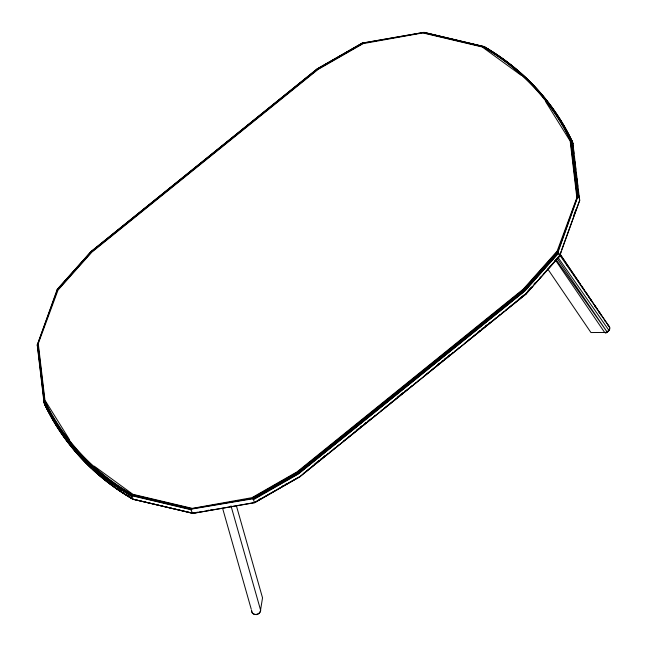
<?xml version="1.0" encoding="UTF-8"?>
<svg xmlns="http://www.w3.org/2000/svg" width="647" height="647" viewBox="0 0 647 647"><rect width="100%" height="100%" fill="white"/><g stroke="black" fill="none" stroke-linecap="round" stroke-linejoin="round"><path stroke-width="0.97" d="M317.2 68.994L362.482 43.026L423.931 32.374L483.98 46.584A260.992 232.548 -21.6 0 1 571.956 140.739L573.096 143.626L572.838 144.54M299.69 476.766L254.417 502.735L192.96 513.378L132.918 499.177A260.992 232.548 -21.6 0 1 44.942 405.014L43.802 402.135L44.295 400.857L37.631 344.244L57.146 289.524L91.138 251.586M132.918 499.177L131.778 496.289L132.271 495.02L191.633 509.068L252.848 498.772L297.968 472.941L524.191 290.212L558.005 252.281L577.601 197.311L570.937 140.69A260.992 232.548 -21.6 0 0 482.953 46.535L423.591 32.487L362.66 43.147L317.54 68.978L91.316 251.707L57.502 289.638L37.227 344.94L37.987 347.682M423.227 32.665L482.589 46.713A260.992 232.548 -21.6 0 1 570.565 140.868L577.229 197.489L557.722 251.909L523.908 289.84L297.685 472.569L252.565 498.4L191.933 508.712L191.14 510.346L192.669 513.411M579.502 201.16C580.213 199.81 579.105 196.17 577.229 197.489M547.783 269.055L590.962 332.558L606.425 332.437L609.062 330.544L609.87 327.738L607.848 324.931M561.078 251.448L559.695 256.285L557.722 251.909M561.75 249.572L579.267 201.516L559.574 256.244L534.373 284.502M573.428 216.268L575.854 209.709M608.867 329.865L607.865 331.717L604.799 332.679L555.538 260.24M57.146 289.524L91.017 251.546M57.737 289.832L91.55 251.901L317.774 69.172L362.894 43.349M557.423 251.537L523.609 289.468L297.385 472.197L252.265 498.028M558.248 252.637L524.434 290.568L298.21 473.297L253.09 499.128L252.565 498.4M558.45 252.961L524.636 290.883L298.413 473.62L253.09 499.128M558.587 253.228L524.782 291.15L298.55 473.887L253.438 499.71L254.586 502.727L299.707 476.896M527.992 290.875L530.645 287.899M533.961 284.187L535.287 282.699M554.519 261.129L557.164 258.153M532.206 286.613L525.574 294.053L505.938 309.913M534.196 284.381L536.848 281.405M539.501 278.436L540.827 276.948M543.48 273.972L558.725 256.867M525.76 294.175L533.047 285.99M559.736 256.107L525.882 294.207L299.658 476.944M90.96 251.594L317.24 68.817L362.36 42.985M90.976 251.723L317.362 68.857M314.83 463.891L318.753 460.721M320.33 459.451L321.899 458.181M323.468 456.911L325.037 455.642M356.465 430.263L358.818 428.363M360.387 427.093L361.956 425.823M364.318 423.922L365.887 422.653M367.456 421.383L369.033 420.113M397.307 397.274L402.806 392.834M404.375 391.564L405.952 390.295M437.372 364.916L439.725 363.016M441.294 361.746L442.863 360.476M444.44 359.206L446.009 357.937M448.363 356.036L449.94 354.766M477.429 332.558L479.783 330.649M481.36 329.38L483.713 327.479M485.282 326.209L486.851 324.94M488.428 323.67L489.997 322.4M518.271 299.561L523.771 295.121M303.281 473.612L328.417 453.304M329.986 452.035L332.34 450.134M333.917 448.864L335.486 447.595M337.055 446.325L338.624 445.063M343.339 441.254L372.405 417.776M373.974 416.506L375.543 415.237M381.043 410.796L382.62 409.527M384.189 408.257L409.325 387.957M410.894 386.688L412.462 385.418M414.04 384.148L416.393 382.248M417.962 380.978L419.539 379.708M424.246 375.899L453.312 352.429M454.881 351.159L456.45 349.89M458.027 348.62L459.596 347.35M465.096 342.91L493.37 320.063M494.939 318.793L496.516 317.531M498.869 315.623L500.438 314.353M502.015 313.083L503.584 311.814M299.537 476.904L525.922 294.037M259.204 499.427L260.943 498.441M281.768 486.52L283.499 485.525M285.238 484.53L286.969 483.535M93.111 469.819A260.992 232.556 -21.6 0 0 133.298 499.363L193.299 513.273L254.231 502.614L275.921 490.191M277.66 489.197L298.485 477.276M605.56 333.132L607.023 332.412L609.733 329.169L609.466 326.347M482.953 46.535L483.584 46.398A260.992 232.548 -21.6 0 1 571.56 140.561L571.956 140.739M570.937 140.69L571.56 140.561L578.224 197.173M194.043 512.853L198.022 512.133M200.012 511.777L202.001 511.421M206.975 510.532L208.965 510.176M210.954 509.82L212.944 509.456M44.942 405.014L45.622 405.168M423.931 32.374L483.293 46.43A260.992 232.548 -21.6 0 1 571.269 140.585L577.933 197.206M191.933 508.712L132.57 494.664A260.992 232.548 -21.6 0 1 44.594 400.501L37.93 343.889M191.399 509.424L132.037 495.376A260.992 232.548 -21.6 0 1 44.061 401.221L37.389 344.6M191.229 509.771L131.867 495.715A260.992 232.548 -21.6 0 1 43.891 401.561L37.227 344.94M191.722 512.634L193.663 513.095M133.597 499.33L192.96 513.378M520.916 75.141L482.217 46.956L422.855 32.908L363.169 43.608L318.049 69.439L91.825 252.168L58.012 290.099L38.27 343.549L44.934 400.169L69.536 439.742M94.211 466.139L132.91 494.324L192.272 508.38L251.958 497.672L297.078 471.849L523.302 289.112L557.116 251.19L576.857 197.731L570.193 141.119L545.583 101.547M556.145 259.69L607.096 331.951L557.326 258.663M557.884 257.215L609.062 330.544M559.663 254.926L609.531 327.099L559.712 253.786M567.039 265.149L568.737 267.64M586.311 293.382L587.444 295.04M590.274 299.189L591.407 300.847M594.811 305.829L596.51 308.32M598.774 311.644L601.047 314.968M560.035 253.996L580.286 284.033M581.41 285.707L584.225 289.88M585.349 291.546L592.66 302.4M594.908 305.732L597.157 309.072M598.847 311.579L601.095 314.911M236.446 505.962L262.528 597.844L260.24 612.062L257.862 614.229L254.748 614.545L252.201 612.96L251.521 610.161L251.594 611.65L253.333 614.011L256.293 614.65L259.277 613.291L260.725 610.598L230.995 505.865M222.617 508.34L251.246 609.191M573.007 144.2L579.672 200.813M572.951 145.535L573.185 147.516M573.541 150.5L573.889 153.476M574.237 156.461L574.471 158.442M574.827 161.426L575.175 164.403M575.523 167.387L575.757 169.368M576.113 172.353L576.461 175.329M576.809 178.313L577.164 181.289M577.399 183.279L577.747 186.255M578.094 189.239L578.45 192.216M578.798 195.2L579.033 197.181M132.271 495.02A260.992 232.548 -21.6 0 1 44.295 400.857M131.778 496.031A260.992 232.548 -21.6 0 1 43.802 401.868M131.778 496.289A260.992 232.548 -21.6 0 1 43.802 402.135M483.819 46.455A260.992 232.548 -21.6 0 1 571.794 140.609M549.707 105.615A260.992 232.548 -21.6 0 1 550.921 107.192M555.603 113.629A260.992 232.548 -21.6 0 1 556.743 115.263M558.968 118.571A260.992 232.548 -21.6 0 1 560.051 120.245M561.661 122.768A260.992 232.548 -21.6 0 1 562.704 124.467M571.366 140.084A260.992 232.548 -21.6 0 1 573.096 143.626M130.476 497.187A260.992 232.556 -21.6 0 1 126.197 494.551M121.143 491.259A260.992 232.556 -21.6 0 1 118.644 489.569M112.117 484.902A260.992 232.556 -21.6 0 1 108.931 482.484M103.463 478.149A260.992 232.556 -21.6 0 1 101.935 476.879M91.534 467.619A260.992 232.556 -21.6 0 1 89.351 465.517M80.94 456.839A260.992 232.556 -21.6 0 1 78.918 454.606M131.859 498.327A260.992 232.556 -21.6 0 1 97.834 473.774M96.354 472.464A260.992 232.556 -21.6 0 1 94.891 471.153M91.195 467.724A260.992 232.556 -21.6 0 1 88.299 464.918M86.868 463.503A260.992 232.556 -21.6 0 1 83.35 459.888M81.967 458.424A260.992 232.556 -21.6 0 1 77.915 453.959M75.287 450.927A260.992 232.556 -21.6 0 1 70.224 444.748M67.798 441.602A260.992 232.556 -21.6 0 1 65.42 438.407M64.255 436.798A260.992 232.556 -21.6 0 1 59.75 430.223M58.659 428.549A260.992 232.556 -21.6 0 1 57.057 426.025M55.488 423.486A260.992 232.556 -21.6 0 1 53.96 420.914M52.472 418.334A260.992 232.556 -21.6 0 1 51.501 416.595M50.078 413.983A260.992 232.556 -21.6 0 1 49.148 412.236M47.789 409.6A260.992 232.556 -21.6 0 1 46.907 407.828M91.639 468.444A260.992 232.556 -21.6 0 1 45.33 405.2M133.072 499.314A260.992 232.556 -21.6 0 1 45.096 405.143M571.802 141.224A260.992 232.548 -21.6 0 1 572.668 142.995M605.576 321.608L604.444 319.95L605.6 321.591"/></g></svg>
